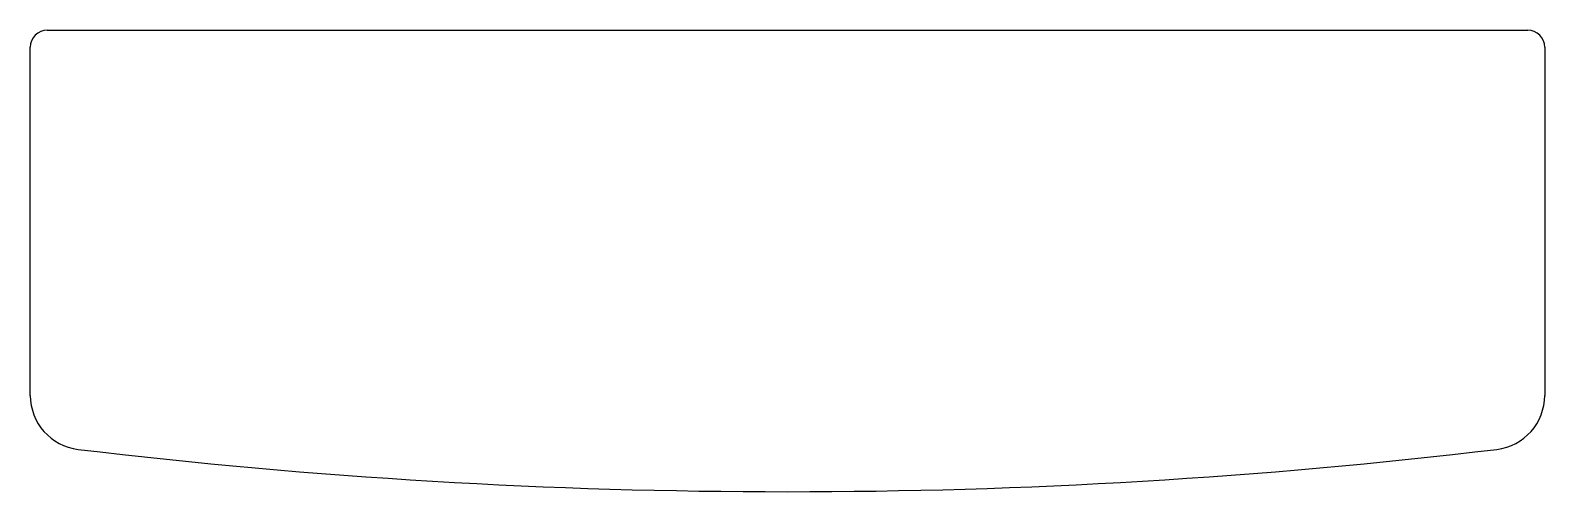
# Model space of a CAD drawing. Header units: millimetres. Extents: x -365 to 365, y -226 to -4.
import ezdxf

# ---------------------------------------------------------------- set-up
doc = ezdxf.new("R2010")
doc.units = ezdxf.units.MM

msp = doc.modelspace()

# ---------------------------------------------------------------- linework, layer by layer
for p, q in [((-357, -3.8), (357, -3.8)), ((-365.2, -179.79), (-365.2, -12)), ((365.2, -12), (365.2, -179.79))]:
    msp.add_line(p, q)
for centre, radius, start, end in [((-357, -12), 8.2, -270, -180), ((357, -12), 8.2, -360, -270), ((-339, -179.79), 26.2, -180, -96.82408), ((339, -179.79), 26.2, -443.17592, -360), ((0, 2653.03), 2879.23, -96.82408, -83.17592)]:
    msp.add_arc(centre, radius, start, end)

doc.saveas('drawing.dxf')
